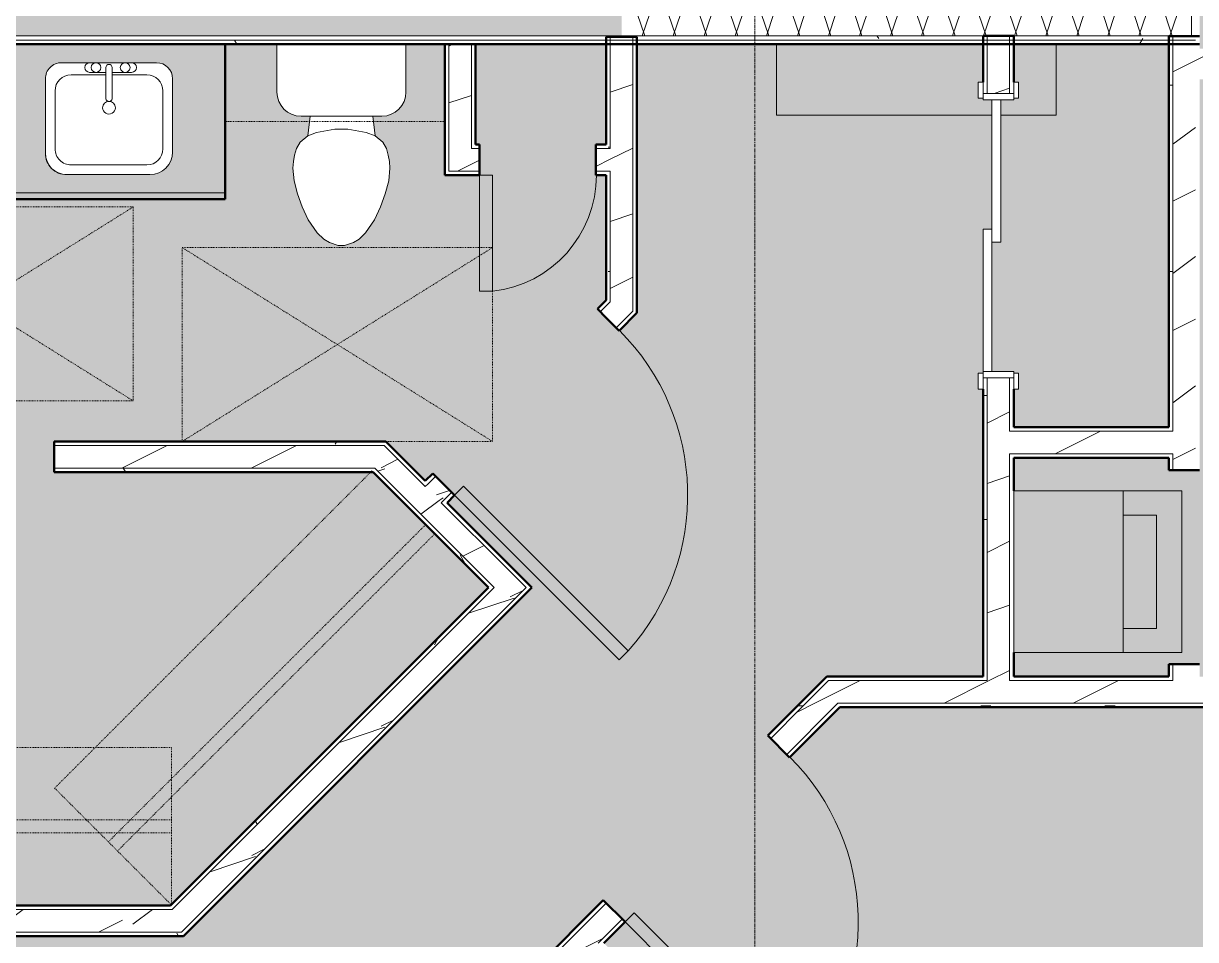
# Model space of a CAD drawing. Header units: inches. Extents: x -4294 to -464, y 9706 to 12475.
# Drawn here: x -3594.4 to -3413.1, y 10207.1 to 10348.8 of the extents above; entities that cross this region are included whole.
import ezdxf

# ---------------------------------------------------------------- set-up
doc = ezdxf.new("R2010")
doc.units = ezdxf.units.IN
doc.header["$MEASUREMENT"] = 0
doc.linetypes.add('Dash', pattern=[0.25, 0.125, -0.125])
doc.linetypes.add('Grid Line 1_2_', pattern=[0.875, 0.5, -0.125, 0.125, -0.125])
for name, color, linetype, lineweight in [('0-1', 7, 'Continuous', 5), ('0-2', 250, 'Continuous', 9), ('A-AREA-PATT-4', 9, 'Continuous', 9), ('A-DOOR-1', 250, 'Continuous', 9), ('A-DOOR-2', 130, 'Continuous', 20), ('A-DOOR-FRAM-1', 130, 'Continuous', 20), ('A-FLOR', 192, 'Continuous', 13), ('A-GENM-HDLN-1', 250, 'Dash', 9), ('A-WALL', 113, 'Continuous', 13), ('A-WALL-4', 90, 'Continuous', 50), ('A-WALL-5', 7, 'Continuous', 13), ('A-WALL-PATT-1', 250, 'Continuous', 9), ('A-WALL-PATT-2', 8, 'Continuous', 9), ('A-WALL-PATT-5', 111, 'Continuous', 9), ('I-WALL-2', 2, 'Continuous', 50), ('P-SANR-FIXT-1', 9, 'Continuous', 9), ('P-SANR-FIXT-2', 250, 'Continuous', 9), ('Q-CASE-1', 9, 'Continuous', 9), ('Q-CASE-2', 90, 'Continuous', 50), ('Q-CASE-3', 250, 'Continuous', 9), ('Q-CASE-HDLN-1', 250, 'Dash', 9), ('S-GRID-1', 1, 'Grid Line 1_2_', 9)]:
    doc.layers.add(name, color=color, linetype=linetype, lineweight=lineweight)
pattern_1 = [(0, (0, 0), (38.4, 9.6), [1.584, -27.216, 1.584, -27.216, -153.6]), (0, (0, 0), (38.4, 9.6), [-57.6, 1.584, -56.016, 1.584, -27.216, -67.2]), (0, (0, 0), (38.4, 9.6), [-144, 1.584, -17.616, 1.584, -46.416]), (120, (14.4, 4.8), (-27.513844, 28.4553755), [1.584, -27.216, 1.584, -27.216, -153.6]), (120, (14.4, 4.8), (-27.513844, 28.4553755), [-57.6, 1.584, -56.016, 1.584, -27.216, -67.2]), (120, (14.4, 4.8), (-27.513844, 28.4553755), [-144, 1.584, -17.616, 1.584, -46.416]), (240, (19.2, 24), (-10.886156, -38.0553755), [1.584, -27.216, 1.584, -27.216, -153.6]), (240, (19.2, 24), (-10.886156, -38.0553755), [-57.6, 1.584, -56.016, 1.584, -27.216, -67.2]), (240, (19.2, 24), (-10.886156, -38.0553755), [-144, 1.584, -17.616, 1.584, -46.416])]
pattern_2 = [(216.87, (7.997, 19.992), (59.9755286, 39.9843071), [9.996, -89.964]), (206.565, (19.992, 13.994), (-19.991807, -19.992219), [22.352, -22.352]), (198.435, (19.992, 3.998), (-39.983821, -19.991955), [12.644, -50.576])]
pattern_3 = [(161.57, (0.6, 0.6), (-4.80033747, -0.00041462), [0, -34.152, 3.792, 0]), (18.43, (-0.6, 0.6), (-4.80033747, 0.00041462), [0, -34.152, 3.792, 0]), (108.43, (0.6, 0.6), (2.39913218, -12.00105099), [11.382, -26.562]), (71.57, (-0.6, 0.6), (2.39913218, 12.00105099), [11.382, -26.562])]

# ---------------------------------------------------------------- blocks, each defined once
blk = doc.blocks.new('Toilet-Domestic-3D - Toilet-Domestic-3D-1372870-FLOOR PLAN - 3RD FLOOR')
at = {"layer": 'P-SANR-FIXT-2'}
for p, q in [((-3.74, 10), (-2.74, 11)), ((-2.74, 11), (-1.87, 11.5)), ((-1.87, 11.5), (-0.5, 12)), ((-0.5, 12), (0.5, 12)), ((0.5, 12), (1.87, 11.5)), ((1.87, 11.5), (2.74, 11)), ((2.74, 11), (3.74, 10)), ((-5.13, 8), (-3.74, 10)), ((3.74, 10), (5.13, 8)), ((-6.06, 6), (-5.13, 8)), ((5.13, 8), (6.06, 6)), ((-6.79, 4), (-6.06, 6)), ((6.06, 6), (6.79, 4)), ((-7.33, 1.99), (-6.79, 4)), ((6.79, 4), (7.33, 1.99)), ((-7.5, 0), (-7.33, 1.99)), ((7.33, 1.99), (7.5, 0)), ((-7.41, -1), (-7.5, 0)), ((-7.24, -2), (-7.41, -1)), ((7.41, -1), (7.24, -2)), ((7.5, 0), (7.41, -1)), ((-6.97, -3), (-7.24, -2)), ((-6.4, -4), (-6.97, -3)), ((6.97, -3), (6.4, -4)), ((7.24, -2), (6.97, -3)), ((-5.21, -5), (-6.4, -4)), ((-3.84, -5.5), (-5.21, -5)), ((-4.86, -8.02), (-5.21, -5)), ((5.21, -5), (3.84, -5.5)), ((4.86, -8.02), (5.21, -5)), ((6.4, -4), (5.21, -5)), ((-1, -6), (-3.84, -5.5)), ((1, -6), (-1, -6)), ((3.84, -5.5), (1, -6)), ((6.25, -8.02), (-6.25, -8.02)), ((-9.98, -11.75), (-9.98, -19.18)), ((9.98, -19.18), (9.98, -11.75))]:
    blk.add_line(p, q, dxfattribs=at)
for centre, start, end in [((-6.25, -11.75), 90, 180), ((6.25, -11.75), 0, 90)]:
    blk.add_arc(centre, 3.73, start, end, dxfattribs=at)
blk = doc.blocks.new('OD_CW_Upper Cabinet - OD_CW_Upper Cabinet-1867009-FLOOR PLAN - 3RD FLOOR')
at = {"layer": 'Q-CASE-HDLN-1'}
for p, q in [((34.74, 24), (0.74, 24)), ((0.74, 24), (0.74, 12)), ((34.74, 12), (34.74, 24)), ((0.74, 12), (34.74, 12))]:
    blk.add_line(p, q, dxfattribs=at)
blk = doc.blocks.new('M_Sink Vanity-Square - 500 x 440mm-1372835-FLOOR PLAN - 3RD FLOOR')
at = {"layer": 'P-SANR-FIXT-2'}
for p, q in [((-5.72, 10.23), (7.14, 10.23)), ((-5.72, 10.23), (7.14, 10.23)), ((-5.22, 8.73), (6.46, 8.73)), ((-9.22, -4.59), (-9.22, 6.73)), ((-9.22, -4.59), (-9.22, 6.73)), ((-7.72, -2.72), (-7.72, 6.23)), ((8.96, 6.23), (8.96, -2.72)), ((10.46, 6.91), (10.46, -4.59)), ((10.46, 6.91), (10.46, -4.59)), ((0.12, -6.33), (0.12, -1.59)), ((1.12, -6.33), (1.12, -1.59)), ((0.12, -5.22), (-5.22, -5.22)), ((6.46, -5.22), (1.12, -5.22)), ((7.96, -7.09), (-6.72, -7.09)), ((7.96, -7.09), (-6.72, -7.09)), ((-2.88, -5.59), (0.12, -5.59)), ((3.62, -7.09), (-2.88, -7.09)), ((1.12, -5.59), (3.62, -5.59))]:
    blk.add_line(p, q, dxfattribs=at)
for centre, radius, start, end in [((-5.72, 6.73), 3.5, 90, 180), ((-5.72, 6.73), 3.5, 90, 180), ((7.14, 6.91), 3.32, 0, 90), ((7.14, 6.91), 3.32, 360, 90), ((-5.22, 6.23), 2.5, 90, 180), ((6.46, 6.23), 2.5, 360, 90), ((0.62, -0.13), 1, 360, 180), ((0.62, -0.13), 1, 180, 0), ((0.62, -1.59), 0.5, 360, 180), ((-5.22, -2.72), 2.5, 180, 270), ((6.46, -2.72), 2.5, 270, 360), ((-6.72, -4.59), 2.5, 180, 270), ((-6.72, -4.59), 2.5, 180, 270), ((7.96, -4.59), 2.5, 270, 0), ((7.96, -4.59), 2.5, 270, 0), ((-2.88, -6.34), 0.75, 90, 270), ((-1.88, -6.34), 0.75, 360, 180), ((-1.88, -6.34), 0.75, 180, 0), ((0.62, -6.33), 0.5, 180, 0), ((2.62, -6.34), 0.75, 0, 180), ((2.62, -6.34), 0.75, 180, 0), ((3.62, -6.34), 0.75, 270, 90)]:
    blk.add_arc(centre, radius, start, end, dxfattribs=at)
blk = doc.blocks.new('OD_CW_Base Cabinet - OD_CW_Base Cabinet-1834232-FLOOR PLAN - 3RD FLOOR')
at = {"layer": 'Q-CASE-1'}
h = blk.add_hatch(color=256, dxfattribs=at)
h.paths.add_polyline_path([(0.74, 1), (66.57, 1), (66.57, 24), (0.74, 24), (0.74, 3.8)], flags=0)
h.paths.add_polyline_path([(42.09, 3.8), (41.23, 3.92), (40.43, 4.25), (39.75, 4.77), (39.22, 5.46), (38.89, 6.26), (38.77, 7.4), (38.77, 18.63), (38.86, 19.27), (39.11, 19.88), (39.5, 20.39), (40.02, 20.79), (40.63, 21.04), (41.27, 21.13), (55.96, 21.13), (56.6, 21.04), (57.21, 20.79), (57.73, 20.39), (58.12, 19.88), (58.37, 19.27), (58.46, 18.63), (58.46, 7.3), (58.34, 6.4), (57.99, 5.55), (57.43, 4.83), (56.71, 4.27), (55.86, 3.92), (54.96, 3.8)], flags=0)
h.paths.add_polyline_path([(10.25, 3.8), (9.39, 3.92), (8.59, 4.25), (7.9, 4.77), (7.37, 5.46), (7.04, 6.26), (6.93, 7.4), (6.93, 18.63), (7.02, 19.27), (7.27, 19.88), (7.66, 20.39), (8.18, 20.79), (8.78, 21.04), (9.43, 21.13), (24.12, 21.13), (24.76, 21.04), (25.37, 20.79), (25.88, 20.39), (26.28, 19.88), (26.53, 19.27), (26.62, 18.63), (26.62, 7.3), (26.5, 6.4), (26.15, 5.55), (25.59, 4.83), (24.87, 4.27), (24.02, 3.92), (23.12, 3.8), (14.71, 3.8)], flags=0)
blk.add_hatch(color=256, dxfattribs=at).paths.add_polyline_path([(14.71, 0), (66.57, 0), (66.57, 1), (0.74, 1), (0.74, 0)], flags=0)
at = {"layer": 'Q-CASE-2'}
for p, q in [((0.74, 24), (0.74, 0)), ((66.57, 0), (66.57, 24)), ((0.74, 0), (66.57, 0))]:
    blk.add_line(p, q, dxfattribs=at)
at = {"layer": 'Q-CASE-3'}
for p, q in [((0.74, 1), (0.74, 24)), ((66.57, 24), (66.57, 1)), ((0.74, 0), (0.74, 1)), ((0.74, 1), (66.57, 1)), ((66.57, 1), (0.74, 1)), ((66.57, 0), (0.74, 0)), ((66.57, 1), (66.57, 0))]:
    blk.add_line(p, q, dxfattribs=at)
blk = doc.blocks.new('OD_CW_Closet - OD_CW_Closet-1898209-FLOOR PLAN - 3RD FLOOR')
at = {"layer": 'Q-CASE-HDLN-1'}
for p, q in [((70.13, 24), (0.74, 24)), ((0.74, 24), (0.74, -1.51)), ((70.13, -1.51), (70.13, 24)), ((0.74, 12.24), (70.13, 12.24)), ((0.74, 10.24), (70.13, 10.24)), ((0.74, -1.51), (70.13, -1.51))]:
    blk.add_line(p, q, dxfattribs=at)
blk = doc.blocks.new('OD_CW_Closet - OD_CW_Closet-1898139-FLOOR PLAN - 3RD FLOOR')
at = {"layer": 'Q-CASE-HDLN-1'}
for p, q in [((88.29, 24), (0.74, 24)), ((0.74, 24), (0.74, -0.45)), ((88.29, -0.45), (88.29, 24)), ((0.74, 12.78), (88.29, 12.78)), ((0.74, 10.78), (88.29, 10.78)), ((0.74, -0.45), (88.29, -0.45))]:
    blk.add_line(p, q, dxfattribs=at)
blk = doc.blocks.new('ADA Clearances - 30_x48_-1721104-FLOOR PLAN - 3RD FLOOR')
at = {"layer": 'A-GENM-HDLN-1'}
for p, q in [((15, 24), (-15, -24)), ((-15, 24), (15, -24)), ((-15, -24), (-15, 24)), ((-15, 24), (15, 24)), ((15, 24), (15, -24)), ((15, -24), (-15, -24))]:
    blk.add_line(p, q, dxfattribs=at)
blk = doc.blocks.new('ADA Clearances - 30_x48_-V1-FLOOR PLAN - 3RD FLOOR')
at = {"layer": 'A-GENM-HDLN-1'}
for p, q in [((15, 24), (-15, -24)), ((-15, 24), (15, -24)), ((-15, 24), (15, 24)), ((15, 24), (15, -24)), ((-15, -24), (-15, -7.49)), ((15, -24), (-15, -24))]:
    blk.add_line(p, q, dxfattribs=at)
blk = doc.blocks.new('Stacked Washer and Dryer - 26_x25_ - Private-1352637-FLOOR PLAN - 3RD FLOOR')
at = {"layer": 'P-SANR-FIXT-1'}
blk.add_hatch(color=256, dxfattribs=at).paths.add_polyline_path([(0, -12.5), (26, -12.5), (26, 12.5), (0, 12.5)], flags=0)
at = {"layer": 'P-SANR-FIXT-2'}
for p, q in [((0, 12.5), (26, 12.5)), ((0, 12.5), (0, -12.5)), ((16.90625, 12.5), (16.90625, -12.5)), ((26, 12.5), (26, -12.5)), ((16.90625, 8.75), (22.09375, 8.75)), ((22.09375, 8.75), (22.09375, -8.75)), ((22.09375, -8.75), (16.90625, -8.75)), ((26, -12.5), (0, -12.5))]:
    blk.add_line(p, q, dxfattribs=at)
blk = doc.blocks.new('Single-Flush - 36_ x 84_-1372839-FLOOR PLAN - 3RD FLOOR')
at = {"layer": 'A-DOOR-1'}
blk.add_arc((18, 2.37), 36.07, 93.1789, 180, dxfattribs=at)
at = {"layer": 'A-DOOR-2'}
for p, q in [((16, 2.37), (16, 38.39)), ((18, 38.39), (16, 38.39)), ((18, 2.37), (18, 38.39)), ((18, 2.37), (16, 2.37))]:
    blk.add_line(p, q, dxfattribs=at)
blk = doc.blocks.new('FOLDING_SLIDING CLOSET - 42_ x 80_-1372832-FLOOR PLAN - 3RD FLOOR')
at = {"layer": 'A-DOOR-1'}
for p, q in [((-21.25, 3), (-23.75, 3)), ((-23.75, 3), (-23.75, 2.25)), ((-23.75, 2.25), (-21.25, 2.25)), ((-21.25, 2.25), (-21.25, 3)), ((23.75, 3), (21.25, 3)), ((21.25, 3), (21.25, 2.25)), ((21.25, 2.25), (23.75, 2.25)), ((23.75, 2.25), (23.75, 3)), ((-21.25, -2.5), (-23.75, -2.5)), ((-23.75, -2.5), (-23.75, -3.25)), ((-23.75, -3.25), (-21.25, -3.25)), ((-21.25, -3.25), (-21.25, -2.5)), ((23.75, -2.5), (21.25, -2.5)), ((21.25, -2.5), (21.25, -3.25)), ((21.25, -3.25), (23.75, -3.25)), ((23.75, -3.25), (23.75, -2.5))]:
    blk.add_line(p, q, dxfattribs=at)
at = {"layer": 'A-DOOR-2'}
for p, q in [((1, 2.25), (-21, 2.25)), ((-21, 2.25), (-21, 0.87)), ((1, 0.87), (1, 2.25)), ((-21, 0.87), (1, 0.87)), ((21, 0.87), (-1, 0.87)), ((-1, 0.87), (-1, -0.5)), ((21, -0.5), (21, 0.87)), ((-1, -0.5), (21, -0.5))]:
    blk.add_line(p, q, dxfattribs=at)
at = {"layer": 'A-DOOR-FRAM-1'}
for p, q in [((-21, 2.25), (-22, 2.25)), ((-22, 2.25), (-22, -2.5)), ((-21, -2.5), (-21, 2.25)), ((21, 2.25), (21, -2.5)), ((22, 2.25), (21, 2.25)), ((22, -2.5), (22, 2.25)), ((-22, -2.5), (-21, -2.5)), ((21, -2.5), (22, -2.5))]:
    blk.add_line(p, q, dxfattribs=at)
blk = doc.blocks.new('Single-Flush - 30_ x 80_ 2-2081581-FLOOR PLAN - 3RD FLOOR')
at = {"layer": 'A-DOOR-1'}
blk.add_arc((9, 2.37), 18.07, 96.3558, 180, dxfattribs=at)
at = {"layer": 'A-DOOR-2'}
for p, q in [((7, 2.37), (7, 20.33)), ((9, 20.33), (7, 20.33)), ((9, 2.37), (9, 20.33)), ((9, 2.37), (7, 2.37))]:
    blk.add_line(p, q, dxfattribs=at)
blk = doc.blocks.new('CTR - 1st Phase - Unit Layouts_rvt-1-FLOOR PLAN - 3RD FLOOR')
at = {"layer": 'A-WALL-PATT-1'}
h = blk.add_hatch(dxfattribs=at)
h.set_pattern_fill('FP_1', color=256, style=0, pattern_type=2)
h.set_pattern_definition(pattern_1)
h.paths.add_polyline_path([(-3417.27, 10247.74), (-3416.65, 10247.74), (-3416.65, 10249.66), (-3417.27, 10249.66)], flags=0)
h.paths.add_polyline_path([(-3417.27, 10279.66), (-3416.65, 10279.66), (-3416.65, 10282.2), (-3417.27, 10282.2), (-3417.27, 10281.57)], flags=0)
h.paths.add_polyline_path([(-3417.27, 10285.7), (-3416.65, 10285.7), (-3416.65, 10346.83), (-3417.27, 10346.83), (-3417.27, 10286.32)], flags=0)
h = blk.add_hatch(dxfattribs=at)
h.set_pattern_fill('FP_1', color=256, style=0, pattern_type=2)
h.set_pattern_definition(pattern_1)
h.paths.add_polyline_path([(-3504.3, 10305.1), (-3503.67, 10305.72), (-3503.67, 10325.93), (-3504.3, 10325.93), (-3504.3, 10305.72)], flags=0)
h.paths.add_polyline_path([(-3503.67, 10329.43), (-3503.72, 10345.59), (-3504.3, 10345.59), (-3504.3, 10329.43)], flags=0)
h = blk.add_hatch(dxfattribs=at)
h.set_pattern_fill('FP_1', color=256, style=0, pattern_type=2)
h.set_pattern_definition(pattern_1)
h.paths.add_polyline_path([(-3446.02, 10247.74), (-3445.4, 10247.74), (-3445.4, 10293.95), (-3446.02, 10293.95), (-3446.02, 10282.2)], flags=0)
h.paths.add_polyline_path([(-3445.4, 10337.95), (-3445.4, 10345.59), (-3446.02, 10345.59), (-3446.02, 10337.95)], flags=0)
h = blk.add_hatch(dxfattribs=at)
h.set_pattern_fill('FP_1', color=256, style=0, pattern_type=2)
h.set_pattern_definition(pattern_1)
h.paths.add_polyline_path([(-3628.03, 10283.49), (-3623.7, 10283.49), (-3623.7, 10284.11), (-3659.08, 10284.11), (-3659.08, 10283.49), (-3628.26, 10283.49)], flags=0)
h.paths.add_polyline_path([(-3589.7, 10283.49), (-3537.76, 10283.49), (-3538.39, 10284.11), (-3589.7, 10284.11)], flags=0)
h = blk.add_hatch(dxfattribs=at)
h.set_pattern_fill('FP_1', color=256, style=0, pattern_type=2)
h.set_pattern_definition(pattern_1)
h.paths.add_polyline_path([(-3422.16, 10281.57), (-3417.27, 10281.57), (-3417.27, 10282.2), (-3441.27, 10282.2), (-3441.27, 10281.57), (-3429.56, 10281.57)], flags=0)
h = blk.add_hatch(dxfattribs=at)
h.set_pattern_fill('FP_1', color=256, style=0, pattern_type=2)
h.set_pattern_definition(pattern_1)
h.paths.add_polyline_path([(-3659.08, 10279.36), (-3623.7, 10279.36), (-3623.7, 10279.99), (-3659.08, 10279.99)], flags=0)
h.paths.add_polyline_path([(-3539.47, 10279.36), (-3540.1, 10279.99), (-3589.7, 10279.99), (-3589.7, 10279.36), (-3540.1, 10279.36)], flags=0)
h = blk.add_hatch(dxfattribs=at)
h.set_pattern_fill('FP_1', color=256, style=0, pattern_type=2)
h.set_pattern_definition(pattern_1)
h.paths.add_polyline_path([(-3522.5, 10261.51), (-3522.06, 10261.95), (-3539.47, 10279.36), (-3540.35, 10279.36), (-3532.42, 10271.43)], flags=0)
h = blk.add_hatch(dxfattribs=at)
h.set_pattern_fill('FP_1', color=256, style=0, pattern_type=2)
h.set_pattern_definition(pattern_1)
h.paths.add_polyline_path([(-3571.67, 10211.71), (-3571.41, 10211.71), (-3521.62, 10261.51), (-3522.06, 10261.95), (-3572.3, 10211.71)], flags=0)
h = blk.add_hatch(dxfattribs=at)
h.set_pattern_fill('FP_1', color=256, style=0, pattern_type=2)
h.set_pattern_definition(pattern_1)
h.paths.add_polyline_path([(-3569.96, 10207.59), (-3569.7, 10207.59), (-3515.78, 10261.51), (-3516.23, 10261.95), (-3570.59, 10207.59)], flags=0)
h = blk.add_hatch(dxfattribs=at)
h.set_pattern_fill('FP_1', color=256, style=0, pattern_type=2)
h.set_pattern_definition(pattern_1)
h.paths.add_polyline_path([(-3522.87, 10194.14), (-3504.31, 10212.7), (-3504.75, 10213.14), (-3522.87, 10195.02), (-3522.87, 10194.4)], flags=0)
h.paths.add_polyline_path([(-3478.85, 10238.16), (-3469.9, 10247.11), (-3470.78, 10247.11), (-3479.3, 10238.6)], flags=0)
h = blk.add_hatch(dxfattribs=at)
h.set_pattern_fill('FP_1', color=256, style=0, pattern_type=2)
h.set_pattern_definition(pattern_1)
h.paths.add_polyline_path([(-3518.75, 10192.43), (-3507.58, 10203.6), (-3508.02, 10204.04), (-3518.75, 10193.31)], flags=0)
h.paths.add_polyline_path([(-3505.11, 10206.07), (-3501.39, 10209.79), (-3501.83, 10210.23), (-3505.55, 10206.51)], flags=0)
h.paths.add_polyline_path([(-3475.94, 10235.24), (-3468.19, 10242.99), (-3469.07, 10242.99), (-3476.38, 10235.68)], flags=0)
h = blk.add_hatch(dxfattribs=at)
h.set_pattern_fill('FP_1', color=256, style=0, pattern_type=2)
h.set_pattern_definition(pattern_1)
h.paths.add_polyline_path([(-3409.9, 10242.99), (-3409.9, 10243.61), (-3468.45, 10243.61), (-3469.07, 10242.99), (-3436.45, 10242.99)], flags=0)
h.paths.add_polyline_path([(-3341.72, 10242.99), (-3341.72, 10243.61), (-3373.9, 10243.61), (-3373.9, 10242.99), (-3346.58, 10242.99)], flags=0)
h = blk.add_hatch(dxfattribs=at)
h.set_pattern_fill('FP_1', color=256, style=0, pattern_type=2)
h.set_pattern_definition(pattern_1)
h.paths.add_polyline_path([(-3574.91, 10207.59), (-3570.59, 10207.59), (-3569.96, 10208.21), (-3663.2, 10208.21), (-3663.18, 10207.59), (-3575.38, 10207.59)], flags=0)
at = {"layer": 'A-WALL-PATT-2'}
h = blk.add_hatch(dxfattribs=at)
h.set_pattern_fill('FP_2', color=256, style=0, pattern_type=2)
h.set_pattern_definition(pattern_2)
h.paths.add_polyline_path([(-3502.76, 10301.69), (-3500.17, 10304.27), (-3500.17, 10346.7), (-3501.92, 10346.7), (-3501.92, 10345.59), (-3503.67, 10345.59), (-3503.67, 10302.61), (-3502.91, 10301.85)], flags=0)
h = blk.add_hatch(dxfattribs=at)
h.set_pattern_fill('FP_2', color=256, style=0, pattern_type=2)
h.set_pattern_definition(pattern_2)
h.paths.add_polyline_path([(-3415.27, 10247.11), (-3413.15, 10247.11), (-3413.15, 10249.66), (-3416.65, 10249.66), (-3416.65, 10247.11)], flags=0)
h.paths.add_polyline_path([(-3413.15, 10279.66), (-3413.15, 10346.21), (-3413.77, 10346.83), (-3416.65, 10346.83), (-3416.65, 10279.66), (-3415.27, 10279.66)], flags=0)
h = blk.add_hatch(dxfattribs=at)
h.set_pattern_fill('FP_2', color=256, style=0, pattern_type=2)
h.set_pattern_definition(pattern_2)
h.paths.add_polyline_path([(-3528.63, 10325.93), (-3525.13, 10325.93), (-3525.13, 10345.59), (-3528.63, 10345.59), (-3528.63, 10328.99)], flags=0)
h = blk.add_hatch(dxfattribs=at)
h.set_pattern_fill('FP_2', color=256, style=0, pattern_type=2)
h.set_pattern_definition(pattern_2)
h.paths.add_polyline_path([(-3441.91, 10247.11), (-3441.9, 10247.11), (-3441.9, 10293.95), (-3445.4, 10293.95), (-3445.4, 10247.11)], flags=0)
h.paths.add_polyline_path([(-3443.27, 10337.95), (-3441.9, 10337.95), (-3441.9, 10345.59), (-3445.4, 10345.59), (-3445.4, 10337.95), (-3444.65, 10337.95)], flags=0)
h = blk.add_hatch(dxfattribs=at)
h.set_pattern_fill('FP_2', color=256, style=0, pattern_type=2)
h.set_pattern_definition(pattern_2)
h.paths.add_polyline_path([(-3405.61, 10340.76), (-3405.61, 10344.26), (-3413.15, 10344.26), (-3413.15, 10340.76), (-3408.38, 10340.76)], flags=0)
h = blk.add_hatch(dxfattribs=at)
h.set_pattern_fill('FP_2', color=256, style=0, pattern_type=2)
h.set_pattern_definition(pattern_2)
h.paths.add_polyline_path([(-3504.38, 10325.93), (-3503.67, 10325.93), (-3503.67, 10329.43), (-3505.88, 10329.43), (-3505.88, 10325.93), (-3504.85, 10325.93)], flags=0)
h.paths.add_polyline_path([(-3525.13, 10325.93), (-3523.88, 10325.93), (-3523.88, 10329.43), (-3525.13, 10329.43), (-3525.13, 10328.99)], flags=0)
h = blk.add_hatch(dxfattribs=at)
h.set_pattern_fill('FP_2', color=256, style=0, pattern_type=2)
h.set_pattern_definition(pattern_2)
h.paths.add_polyline_path([(-3529.8, 10274.64), (-3528.21, 10276.23), (-3530.69, 10278.71), (-3532.28, 10277.12), (-3530.24, 10275.09)], flags=0)
h.paths.add_polyline_path([(-3503.67, 10302.61), (-3503.67, 10305.72), (-3505.23, 10304.17), (-3504.3, 10303.23)], flags=0)
h = blk.add_hatch(dxfattribs=at)
h.set_pattern_fill('FP_2', color=256, style=0, pattern_type=2)
h.set_pattern_definition(pattern_2)
h.paths.add_polyline_path([(-3441.9, 10282.2), (-3416.65, 10282.2), (-3416.65, 10285.7), (-3441.9, 10285.7)], flags=0)
h = blk.add_hatch(dxfattribs=at)
h.set_pattern_fill('FP_2', color=256, style=0, pattern_type=2)
h.set_pattern_definition(pattern_2)
h.paths.add_polyline_path([(-3635.58, 10279.99), (-3623.7, 10279.99), (-3623.7, 10280.24), (-3659.7, 10280.24), (-3659.7, 10279.99), (-3637.03, 10279.99)], flags=0)
h.paths.add_polyline_path([(-3569.7, 10279.99), (-3535.15, 10279.99), (-3538.65, 10283.49), (-3589.7, 10283.49), (-3589.7, 10279.99), (-3569.96, 10279.99)], flags=0)
h.paths.add_polyline_path([(-3623.7, 10283.24), (-3623.7, 10283.49), (-3659.7, 10283.49), (-3659.7, 10283.24), (-3626.48, 10283.24)], flags=0)
h = blk.add_hatch(dxfattribs=at)
h.set_pattern_fill('FP_2', color=256, style=0, pattern_type=2)
h.set_pattern_definition(pattern_2)
h.paths.add_polyline_path([(-3521.62, 10261.51), (-3519.14, 10263.98), (-3535.15, 10279.99), (-3540.1, 10279.99), (-3522.06, 10261.95)], flags=0)
h = blk.add_hatch(dxfattribs=at)
h.set_pattern_fill('FP_2', color=256, style=0, pattern_type=2)
h.set_pattern_definition(pattern_2)
h.paths.add_polyline_path([(-3572.3, 10208.21), (-3569.96, 10208.21), (-3516.67, 10261.51), (-3519.16, 10263.96), (-3574.91, 10208.21)], flags=0)
h = blk.add_hatch(dxfattribs=at)
h.set_pattern_fill('FP_2', color=256, style=0, pattern_type=2)
h.set_pattern_definition(pattern_2)
h.paths.add_polyline_path([(-3473.4, 10243.61), (-3409.9, 10243.61), (-3409.9, 10247.11), (-3469.9, 10247.11)], flags=0)
h.paths.add_polyline_path([(-3341.72, 10243.61), (-3341.72, 10247.11), (-3373.9, 10247.11), (-3373.9, 10243.61), (-3346.99, 10243.61)], flags=0)
h = blk.add_hatch(dxfattribs=at)
h.set_pattern_fill('FP_2', color=256, style=0, pattern_type=2)
h.set_pattern_definition(pattern_2)
h.paths.add_polyline_path([(-3519.37, 10192.69), (-3501.83, 10210.23), (-3504.31, 10212.7), (-3519.37, 10197.64), (-3519.37, 10193.31)], flags=0)
h.paths.add_polyline_path([(-3476.38, 10235.68), (-3468.45, 10243.61), (-3473.4, 10243.61), (-3478.85, 10238.16)], flags=0)
h = blk.add_hatch(dxfattribs=at)
h.set_pattern_fill('FP_2', color=256, style=0, pattern_type=2)
h.set_pattern_definition(pattern_2)
h.paths.add_polyline_path([(-3575.8, 10208.21), (-3574.91, 10208.21), (-3571.41, 10211.71), (-3659.7, 10211.71), (-3659.7, 10208.21), (-3597.48, 10208.21)], flags=0)
at = {"layer": 'A-WALL-4'}
for p, q in [((-3504.3, 10346.7), (-3504.3, 10330.06)), ((-3499.55, 10346.7), (-3504.3, 10346.7)), ((-3499.55, 10304.01), (-3499.55, 10346.7)), ((-3446.02, 10346.84), (-3446.02, 10339.7)), ((-3441.27, 10346.84), (-3446.02, 10346.84)), ((-3441.27, 10339.7), (-3441.27, 10346.84)), ((-3412.52, 10346.83), (-3417.27, 10346.83)), ((-3417.27, 10346.83), (-3417.27, 10286.32)), ((-3529.25, 10345.59), (-3529.25, 10325.31)), ((-3524.5, 10345.59), (-3529.25, 10345.59)), ((-3524.5, 10330.06), (-3524.5, 10345.59)), ((-3523.88, 10330.06), (-3524.5, 10330.06)), ((-3523.88, 10325.31), (-3523.88, 10330.06)), ((-3504.3, 10330.06), (-3505.88, 10330.06)), ((-3505.88, 10330.06), (-3505.88, 10325.31)), ((-3529.25, 10325.31), (-3528.63, 10325.31)), ((-3528.63, 10325.31), (-3524.5, 10325.31)), ((-3524.5, 10325.31), (-3523.88, 10325.31)), ((-3505.88, 10325.31), (-3504.3, 10325.31)), ((-3504.3, 10325.31), (-3504.3, 10305.98)), ((-3504.3, 10305.98), (-3505.67, 10304.61)), ((-3505.67, 10304.61), (-3504.3, 10303.23)), ((-3504.3, 10303.23), (-3502.31, 10301.25)), ((-3502.31, 10301.25), (-3499.55, 10304.01)), ((-3446.02, 10292.2), (-3446.02, 10247.74)), ((-3441.27, 10286.32), (-3441.27, 10292.2)), ((-3417.27, 10286.32), (-3441.27, 10286.32)), ((-3538.39, 10284.11), (-3589.7, 10284.11)), ((-3589.7, 10284.11), (-3589.7, 10279.36)), ((-3537.76, 10283.49), (-3538.39, 10284.11)), ((-3533.64, 10279.36), (-3537.76, 10283.49)), ((-3441.27, 10281.57), (-3417.27, 10281.57)), ((-3441.27, 10276.45), (-3441.27, 10281.57)), ((-3417.27, 10281.57), (-3417.27, 10279.66)), ((-3589.7, 10279.36), (-3540.35, 10279.36)), ((-3540.35, 10279.36), (-3522.5, 10261.51)), ((-3532.28, 10278), (-3533.64, 10279.36)), ((-3531.13, 10279.15), (-3532.28, 10278)), ((-3527.77, 10275.79), (-3531.13, 10279.15)), ((-3417.27, 10279.66), (-3412.52, 10279.66)), ((-3528.92, 10274.64), (-3527.77, 10275.79)), ((-3519.14, 10264.87), (-3528.92, 10274.64)), ((-3516.23, 10261.95), (-3519.14, 10264.87)), ((-3522.5, 10261.51), (-3571.67, 10212.34)), ((-3569.7, 10207.59), (-3515.78, 10261.51)), ((-3515.78, 10261.51), (-3516.23, 10261.95)), ((-3441.27, 10247.74), (-3441.27, 10251.45)), ((-3412.52, 10249.66), (-3417.27, 10249.66)), ((-3417.27, 10249.66), (-3417.27, 10247.74)), ((-3470.78, 10247.11), (-3474.91, 10242.99)), ((-3470.16, 10247.74), (-3470.78, 10247.11)), ((-3446.02, 10247.74), (-3470.16, 10247.74)), ((-3417.27, 10247.74), (-3441.27, 10247.74)), ((-3474.91, 10242.99), (-3479.3, 10238.6)), ((-3475.94, 10235.24), (-3468.19, 10242.99)), ((-3468.19, 10242.99), (-3409.9, 10242.99)), ((-3479.3, 10238.6), (-3475.94, 10235.24)), ((-3571.67, 10212.34), (-3659.08, 10212.34)), ((-3504.75, 10213.14), (-3518.75, 10199.15)), ((-3501.39, 10209.79), (-3504.75, 10213.14)), ((-3504.66, 10206.51), (-3501.39, 10209.79)), ((-3659.08, 10207.59), (-3576.42, 10207.59)), ((-3576.42, 10207.59), (-3570.59, 10207.59)), ((-3570.59, 10207.59), (-3569.7, 10207.59))]:
    blk.add_line(p, q, dxfattribs=at)
at = {"layer": 'A-WALL-5'}
for p, q in [((-3503.67, 10329.43), (-3503.67, 10346.7)), ((-3500.17, 10304.27), (-3500.17, 10346.7)), ((-3445.4, 10337.95), (-3445.4, 10346.84)), ((-3441.9, 10337.95), (-3441.9, 10346.84)), ((-3416.65, 10346.83), (-3416.65, 10285.7)), ((-3528.63, 10325.93), (-3528.63, 10345.59)), ((-3525.13, 10329.43), (-3525.13, 10345.59)), ((-3524.5, 10329.43), (-3525.13, 10329.43)), ((-3523.88, 10329.43), (-3524.5, 10329.43)), ((-3504.3, 10329.43), (-3505.88, 10329.43)), ((-3503.67, 10329.43), (-3504.3, 10329.43)), ((-3525.13, 10325.93), (-3528.63, 10325.93)), ((-3524.5, 10325.93), (-3525.13, 10325.93)), ((-3523.88, 10325.93), (-3524.5, 10325.93)), ((-3504.3, 10325.93), (-3505.88, 10325.93)), ((-3503.67, 10325.93), (-3504.3, 10325.93)), ((-3503.67, 10305.72), (-3503.67, 10325.93)), ((-3505.23, 10304.17), (-3504.3, 10305.1)), ((-3503.67, 10305.72), (-3504.3, 10305.1)), ((-3500.17, 10304.27), (-3502.76, 10301.69)), ((-3445.4, 10247.74), (-3445.4, 10293.95)), ((-3441.9, 10285.7), (-3441.9, 10293.95)), ((-3441.27, 10285.7), (-3441.9, 10285.7)), ((-3441.27, 10285.7), (-3417.27, 10285.7)), ((-3417.27, 10285.7), (-3416.65, 10285.7)), ((-3589.7, 10283.49), (-3538.65, 10283.49)), ((-3538.65, 10283.49), (-3535.15, 10279.99)), ((-3441.27, 10282.2), (-3441.9, 10282.2)), ((-3441.9, 10247.74), (-3441.9, 10282.2)), ((-3441.27, 10282.2), (-3417.27, 10282.2)), ((-3417.27, 10282.2), (-3416.65, 10282.2)), ((-3416.65, 10282.2), (-3416.65, 10279.66)), ((-3589.7, 10279.99), (-3540.1, 10279.99)), ((-3540.1, 10279.99), (-3539.47, 10279.36)), ((-3539.47, 10279.36), (-3522.06, 10261.95)), ((-3535.15, 10279.99), (-3534.52, 10279.36)), ((-3534.52, 10279.36), (-3532.28, 10277.12)), ((-3531.83, 10277.56), (-3530.69, 10278.71)), ((-3532.28, 10277.12), (-3531.83, 10277.56)), ((-3529.8, 10274.64), (-3529.36, 10275.09)), ((-3529.36, 10275.09), (-3528.21, 10276.23)), ((-3529.8, 10274.64), (-3519.58, 10264.43)), ((-3519.58, 10264.43), (-3519.14, 10263.98)), ((-3519.14, 10263.98), (-3516.67, 10261.51)), ((-3571.41, 10211.71), (-3521.62, 10261.51)), ((-3569.96, 10208.21), (-3516.67, 10261.51)), ((-3522.06, 10261.95), (-3521.62, 10261.51)), ((-3416.65, 10249.66), (-3416.65, 10247.74)), ((-3473.4, 10243.61), (-3469.9, 10247.11)), ((-3469.9, 10247.11), (-3445.4, 10247.11)), ((-3445.4, 10247.11), (-3445.4, 10247.74)), ((-3441.9, 10247.11), (-3441.9, 10247.74)), ((-3441.9, 10247.11), (-3416.65, 10247.11)), ((-3416.65, 10247.11), (-3416.65, 10247.74)), ((-3474.02, 10242.99), (-3478.85, 10238.16)), ((-3469.07, 10242.99), (-3476.38, 10235.68)), ((-3474.02, 10242.99), (-3473.4, 10243.61)), ((-3469.07, 10242.99), (-3468.45, 10243.61)), ((-3468.45, 10243.61), (-3409.9, 10243.61)), ((-3572.3, 10211.71), (-3659.08, 10211.71)), ((-3571.41, 10211.71), (-3572.3, 10211.71)), ((-3504.31, 10212.7), (-3518.75, 10198.26)), ((-3501.83, 10210.23), (-3505.55, 10206.51)), ((-3575.8, 10208.21), (-3659.08, 10208.21)), ((-3574.91, 10208.21), (-3575.8, 10208.21)), ((-3569.96, 10208.21), (-3574.91, 10208.21))]:
    blk.add_line(p, q, dxfattribs=at)
at = {"layer": '0-2'}
for name, p in [('OD_CW_Base Cabinet - OD_CW_Base Cabinet-1834232-FLOOR PLAN - 3RD FLOOR', (-3629.82, 10321.59)), ('OD_CW_Upper Cabinet - OD_CW_Upper Cabinet-1867009-FLOOR PLAN - 3RD FLOOR', (-3563.99, 10321.59)), ('Stacked Washer and Dryer - 26_x25_ - Private-1352637-FLOOR PLAN - 3RD FLOOR', (-3441.27, 10263.95))]:
    blk.add_blockref(name, p, dxfattribs=at)
for name, p, rotation in [('Toilet-Domestic-3D - Toilet-Domestic-3D-1372870-FLOOR PLAN - 3RD FLOOR', (-3545.25, 10326.41), 180), ('M_Sink Vanity-Square - 500 x 440mm-1372835-FLOOR PLAN - 3RD FLOOR', (-3580.58, 10335.62), 180), ('FOLDING_SLIDING CLOSET - 42_ x 80_-1372832-FLOOR PLAN - 3RD FLOOR', (-3443.77, 10315.95), 90.00000000000006), ('Single-Flush - 30_ x 80_ 2-2081581-FLOOR PLAN - 3RD FLOOR', (-3514.88, 10327.68), 180), ('ADA Clearances - 30_x48_-1721104-FLOOR PLAN - 3RD FLOOR', (-3601.45, 10305.39), 90.00000000000557), ('ADA Clearances - 30_x48_-V1-FLOOR PLAN - 3RD FLOOR', (-3545.88, 10299.11), 90.00000000000281), ('Single-Flush - 36_ x 84_-1372839-FLOOR PLAN - 3RD FLOOR', (-3516.72, 10290.2), 225.0000000000024), ('OD_CW_Closet - OD_CW_Closet-1898209-FLOOR PLAN - 3RD FLOOR', (-3538.95, 10279), 225.0000000000069), ('OD_CW_Closet - OD_CW_Closet-1898139-FLOOR PLAN - 3RD FLOOR', (-3570.79, 10236.34), 180), ('Single-Flush - 36_ x 84_-1372839-FLOOR PLAN - 3RD FLOOR', (-3490.34, 10224.19), 225.000000000005)]:
    blk.add_blockref(name, p, dxfattribs=dict(at, rotation=rotation))
blk = doc.blocks.new('CTR - 1st Phase - Shell_rvt-1-FLOOR PLAN - 3RD FLOOR')
at = {"layer": 'S-GRID-1'}
blk.add_line((-3481.32, 9836.18), (-3481.32, 12413.74), dxfattribs=at)

msp = doc.modelspace()

# ---------------------------------------------------------------- hatches: boundary and pattern name
at = {"layer": 'A-AREA-PATT-4'}
h = msp.add_hatch(color=256, dxfattribs=at)
h.paths.add_polyline_path([(-3520.8091, 9985.1894), (-3482.9112, 9985.1894), (-3482.9112, 9988.4394), (-3485.2862, 9988.4394), (-3485.2862, 10016.2394), (-3486.9112, 10016.2394), (-3486.9112, 10020.9894), (-3485.2862, 10020.9894), (-3485.2862, 10055.735), (-3486.0362, 10055.735), (-3486.0362, 10058.235), (-3485.2862, 10058.235), (-3485.2862, 10058.485), (-3483.2862, 10058.485), (-3483.2862, 10080.485), (-3481.9112, 10080.485), (-3481.9112, 10100.485), (-3485.2862, 10100.485), (-3485.2862, 10100.735), (-3486.0362, 10100.735), (-3486.0362, 10103.235), (-3485.2862, 10103.235), (-3485.2862, 10106.235), (-3486.0362, 10106.235), (-3486.0362, 10108.735), (-3485.2862, 10108.735), (-3485.2862, 10108.985), (-3483.2862, 10108.985), (-3483.2862, 10139.985), (-3481.9112, 10139.985), (-3481.9112, 10168.985), (-3485.2862, 10168.985), (-3485.2862, 10169.235), (-3486.0362, 10169.235), (-3486.0362, 10171.735), (-3485.2862, 10171.735), (-3485.2862, 10180.4202), (-3508.0219, 10203.1559), (-3518.7487, 10192.4291), (-3518.7487, 10020.9894), (-3516.9112, 10020.9894), (-3516.9112, 10016.2394), (-3518.7487, 10016.2394), (-3518.7487, 9988.4394), (-3520.9362, 9988.4394), (-3520.9362, 9985.1894)], flags=0)
h.paths.add_polyline_path([(-3752.9332, 9987.1894), (-3751.7112, 9987.1894), (-3751.7112, 9989.0644), (-3547.4987, 9989.0644), (-3547.4987, 10123.8394), (-3555.4987, 10123.8394), (-3555.4987, 10159.5894), (-3547.4987, 10159.5894), (-3547.4987, 10164.3394), (-3523.4987, 10164.3394), (-3523.4987, 10194.3966), (-3504.7515, 10213.1438), (-3501.3928, 10209.785), (-3504.6631, 10206.5147), (-3480.5362, 10182.3878), (-3480.5362, 10171.735), (-3479.7862, 10171.735), (-3479.7862, 10169.235), (-3480.5362, 10169.235), (-3480.5362, 10137.985), (-3481.9112, 10137.985), (-3481.9112, 10108.985), (-3480.5362, 10108.985), (-3480.5362, 10108.735), (-3479.7862, 10108.735), (-3479.7862, 10106.235), (-3480.5362, 10106.235), (-3480.5362, 10103.235), (-3479.7862, 10103.235), (-3479.7862, 10100.735), (-3480.5362, 10100.735), (-3480.5362, 10078.485), (-3481.9112, 10078.485), (-3481.9112, 10058.485), (-3480.5362, 10058.485), (-3480.5294, 10058.235), (-3479.7862, 10058.235), (-3479.7862, 10055.735), (-3480.5362, 10055.735), (-3480.5362, 9989.0644), (-3341.7237, 9989.0644), (-3341.7237, 10242.9894), (-3373.8987, 10242.9894), (-3373.8987, 10247.7394), (-3365.7237, 10247.7394), (-3365.7237, 10306.1394), (-3341.7237, 10306.1394), (-3341.7237, 10314.1632), (-3349.45, 10314.1632), (-3350.4144, 10314.2901), (-3351.3131, 10314.6624), (-3352.0848, 10315.2546), (-3352.677, 10316.0263), (-3353.0492, 10316.925), (-3353.1762, 10317.9657), (-3353.1762, 10319.2777), (-3356.2, 10318.93), (-3357.2, 10317.7383), (-3358.2, 10317.1715), (-3359.7095, 10316.8137), (-3360.2038, 10316.7266), (-3361.2, 10316.6394), (-3363.1923, 10316.8137), (-3365.7237, 10317.5423), (-3367.2, 10318.0796), (-3369.2, 10319.0122), (-3371.2, 10320.3996), (-3372.2, 10321.3996), (-3372.7, 10322.2657), (-3373.2, 10323.6394), (-3373.2, 10324.6394), (-3372.7, 10326.0131), (-3372.2, 10326.8792), (-3371.2, 10327.8792), (-3368.9846, 10329.367), (-3367.0308, 10330.2608), (-3364.8596, 10331.0183), (-3363.1923, 10331.4651), (-3361.2, 10331.6394), (-3359.7095, 10331.4651), (-3359.2, 10331.3752), (-3358.2, 10331.1073), (-3357.2, 10330.5405), (-3356.2, 10329.3488), (-3353.1762, 10329.0011), (-3353.1762, 10330.3894), (-3353.0492, 10331.3538), (-3352.677, 10332.2525), (-3352.0848, 10333.0242), (-3351.3131, 10333.6164), (-3350.4144, 10333.9886), (-3349.45, 10334.1156), (-3341.7237, 10334.1156), (-3341.7237, 10340.1394), (-3343.8596, 10340.1394), (-3343.8596, 10344.8894), (-3341.7237, 10344.8894), (-3341.7237, 10376.1394), (-3364.2346, 10376.1394), (-3364.2346, 10344.8894), (-3363.8596, 10344.8894), (-3363.8596, 10340.1394), (-3368.9846, 10340.1394), (-3368.9846, 10376.1394), (-3404.9846, 10376.1394), (-3404.9846, 10340.1394), (-3412.5237, 10340.1394), (-3412.5237, 10279.6568), (-3417.2737, 10279.6568), (-3417.2737, 10281.5743), (-3441.2737, 10281.5743), (-3441.2737, 10276.4493), (-3415.2737, 10276.4493), (-3415.2737, 10251.4493), (-3441.2737, 10251.4493), (-3441.2737, 10247.7394), (-3417.2737, 10247.7394), (-3417.2737, 10249.6568), (-3412.5237, 10249.6568), (-3412.5237, 10247.7394), (-3409.8987, 10247.7394), (-3409.8987, 10242.9894), (-3468.1884, 10242.9894), (-3475.9369, 10235.2409), (-3479.2957, 10238.5996), (-3470.1559, 10247.7394), (-3446.0237, 10247.7394), (-3446.0237, 10292.1993), (-3446.7737, 10292.1993), (-3446.7737, 10294.6993), (-3446.0237, 10294.6993), (-3446.0237, 10316.9493), (-3444.6487, 10316.9493), (-3444.6487, 10336.9493), (-3446.0237, 10336.9493), (-3446.0237, 10337.1993), (-3446.7737, 10337.1993), (-3446.7737, 10339.6993), (-3446.0237, 10339.6993), (-3446.0237, 10345.5894), (-3499.5487, 10345.5894), (-3499.5487, 10304.0129), (-3502.3131, 10301.2486), (-3505.6718, 10304.6073), (-3504.2987, 10305.9804), (-3504.2987, 10325.3065), (-3505.8771, 10325.3065), (-3505.8771, 10330.0565), (-3504.2987, 10330.0565), (-3504.2987, 10345.5894), (-3524.5021, 10345.5894), (-3524.5021, 10330.0565), (-3523.8771, 10330.0565), (-3523.8771, 10325.3065), (-3529.2521, 10325.3065), (-3529.2521, 10345.5894), (-3535.2759, 10345.5894), (-3535.2759, 10338.1632), (-3535.4028, 10337.1988), (-3535.7751, 10336.3001), (-3536.3673, 10335.5283), (-3537.139, 10334.9362), (-3538.0377, 10334.5639), (-3539.0784, 10334.437), (-3540.3904, 10334.437), (-3540.0427, 10331.4132), (-3538.851, 10330.4132), (-3538.2842, 10329.4132), (-3537.9264, 10327.9037), (-3537.8393, 10327.4094), (-3537.7521, 10326.4132), (-3537.9264, 10324.4208), (-3538.4742, 10322.3861), (-3539.1923, 10320.4132), (-3540.1249, 10318.4132), (-3541.5123, 10316.4132), (-3542.5123, 10315.4132), (-3543.3784, 10314.9132), (-3544.7521, 10314.4132), (-3545.7521, 10314.4132), (-3547.1258, 10314.9132), (-3548.0072, 10315.4285), (-3548.9919, 10316.4132), (-3550.3793, 10318.4132), (-3551.3119, 10320.4132), (-3552.0399, 10322.4132), (-3552.5778, 10324.4208), (-3552.7521, 10326.4132), (-3552.5778, 10327.9037), (-3552.3322, 10328.9943), (-3552.22, 10329.4132), (-3551.6532, 10330.4132), (-3550.4615, 10331.4132), (-3550.1138, 10334.437), (-3551.5021, 10334.437), (-3552.4665, 10334.5639), (-3553.3652, 10334.9362), (-3554.1369, 10335.5283), (-3554.7291, 10336.3001), (-3555.1014, 10337.1988), (-3555.2283, 10338.1632), (-3555.2283, 10345.5894), (-3563.2521, 10345.5894), (-3563.2521, 10321.5894), (-3629.0794, 10321.5894), (-3629.0794, 10285.5894), (-3659.0794, 10285.5894), (-3659.0794, 10284.1132), (-3623.7044, 10284.1132), (-3623.7044, 10283.2382), (-3659.7044, 10283.2338), (-3659.7044, 10280.2382), (-3623.7044, 10280.2382), (-3623.7044, 10279.3632), (-3659.0794, 10279.3632), (-3659.0794, 10276.7382), (-3663.8294, 10276.7382), (-3663.8294, 10345.5894), (-3709.906, 10345.5894), (-3709.906, 10265.5894), (-3787.906, 10265.5894), (-3787.906, 10345.5894), (-3851.8487, 10345.5894), (-3851.8487, 10212.3394), (-3703.4544, 10212.3394), (-3703.4544, 10207.5894), (-3851.8487, 10207.5894), (-3851.8487, 10089.2019), (-3853.7237, 10089.2019), (-3853.7237, 10087.8894), (-3856.4737, 10087.8894), (-3856.4737, 10087.1074), (-3853.7237, 10087.1074), (-3853.7237, 9987.1894), (-3753.0237, 9987.1894)], flags=0)
h.paths.add_polyline_path([(-3514.9237, 9988.0644), (-3515.9237, 9988.0644), (-3515.9237, 10013.3144), (-3506.4152, 10013.3144), (-3506.3902, 10013.8144), (-3505.9323, 10013.8144), (-3505.9323, 10013.3144), (-3489.661, 10013.3144), (-3489.6235, 10013.8144), (-3488.9365, 10013.8144), (-3488.9365, 10013.3144), (-3487.9237, 10013.3144), (-3487.9237, 9988.0644), (-3504.8531, 9988.0644)], flags=0)
h.paths.add_polyline_path([(-3727.0074, 9990.9186), (-3799.0074, 9990.9186), (-3799.0074, 10007.0436), (-3781.0074, 10007.0436), (-3781.0074, 10003.0436), (-3745.0074, 10003.0436), (-3745.0074, 10007.0436), (-3727.0074, 10007.0436), (-3727.0074, 9991.0436)], flags=0)
h.paths.add_polyline_path([(-3363.9462, 9999.9795), (-3363.9462, 10017.9795), (-3345.9462, 10017.9795), (-3345.9462, 9999.9795)], flags=0)
h.paths.add_polyline_path([(-3672.4972, 10003.9936), (-3707.4972, 10003.9936), (-3707.4972, 10009.9936), (-3708.4972, 10009.9936), (-3708.4972, 10045.9936), (-3707.4972, 10045.9936), (-3707.4972, 10051.9936), (-3672.4972, 10051.9936), (-3672.4972, 10038.3674)], flags=0)
h.paths.add_polyline_path([(-3819.6065, 10003.9936), (-3846.4972, 10003.9936), (-3846.4972, 10051.9936), (-3811.4972, 10051.9936), (-3811.4972, 10045.9936), (-3810.4972, 10045.9936), (-3810.4972, 10009.9936), (-3811.4972, 10009.9936), (-3811.4972, 10003.9936), (-3818.1065, 10003.9936)], flags=0)
h.paths.add_polyline_path([(-3346.6055, 10021.9795), (-3425.4462, 10021.9795), (-3425.4462, 10099.9795), (-3345.4462, 10099.9795), (-3345.4462, 10021.9795), (-3345.9462, 10021.9795)], flags=0)
h.paths.add_polyline_path([(-3589.4987, 10031.0644), (-3625.4987, 10031.0644), (-3625.4987, 10044.7755), (-3634.2742, 10044.7755), (-3634.2742, 10061.2755), (-3625.4987, 10061.2755), (-3625.4987, 10072.7755), (-3634.2742, 10072.7755), (-3634.2742, 10089.2755), (-3625.4987, 10089.2755), (-3625.4987, 10103.9979), (-3634.2742, 10103.9979), (-3634.2742, 10120.4979), (-3625.4987, 10120.4979), (-3625.4987, 10131.9979), (-3634.2742, 10131.9979), (-3634.2742, 10148.4979), (-3625.4987, 10148.4979), (-3625.4987, 10159.5894), (-3589.4987, 10159.5894), (-3589.4987, 10096.3268), (-3587.2673, 10096.3047), (-3587.1814, 10096.2691), (-3587.1237, 10096.1299), (-3587.1027, 10095.2338), (-3586.8737, 10095.2338), (-3586.8737, 10092.6107), (-3586.6237, 10092.6107), (-3586.6237, 10092.0201), (-3586.8737, 10092.0201), (-3586.8737, 10091.4296), (-3586.6237, 10091.4296), (-3586.6237, 10090.839), (-3586.8737, 10090.839), (-3586.8737, 10090.2485), (-3586.6237, 10090.2485), (-3586.6237, 10089.6579), (-3586.8737, 10089.6579), (-3586.8737, 10089.0674), (-3586.6237, 10089.0674), (-3586.6237, 10088.4768), (-3586.8737, 10088.4768), (-3586.8737, 10079.0858), (-3586.6237, 10079.0858), (-3586.6237, 10077.1844), (-3586.8737, 10077.1844), (-3586.8737, 10073.4197), (-3587.1237, 10073.4197), (-3587.1237, 10072.5236), (-3587.3206, 10072.3268), (-3589.4987, 10072.3268), (-3589.4987, 10038.3674)], flags=0)
h.paths.add_polyline_path([(-3780.4976, 10055.3186), (-3795.4972, 10055.3186), (-3795.4972, 10056.3186), (-3801.4972, 10056.3186), (-3801.4972, 10091.3186), (-3717.4972, 10091.3186), (-3717.4972, 10056.3186), (-3723.4972, 10056.3186), (-3723.4972, 10055.3186), (-3778.405, 10055.3186)], flags=0)
h.paths.add_polyline_path([(-3345.9462, 10101.9113), (-3363.9462, 10101.9113), (-3363.9462, 10119.9113), (-3345.9462, 10119.9113)], flags=0)
h.paths.add_polyline_path([(-3523.4987, 10123.8394), (-3523.4987, 10159.5894), (-3525.4987, 10159.5894), (-3525.4987, 10123.8394)], flags=0)
h.paths.add_polyline_path([(-3571.4115, 10207.5894), (-3667.4544, 10207.5894), (-3667.4544, 10212.3394), (-3663.8294, 10212.3394), (-3663.8294, 10240.7382), (-3659.0794, 10240.7382), (-3659.0794, 10212.3394), (-3571.6704, 10212.3394), (-3522.5008, 10261.509), (-3540.355, 10279.3632), (-3589.7044, 10279.3632), (-3589.7044, 10284.1132), (-3538.3875, 10284.1132), (-3532.2767, 10278.0024), (-3531.1277, 10279.1515), (-3527.7689, 10275.7927), (-3528.918, 10274.6437), (-3515.7833, 10261.509), (-3569.7029, 10207.5894), (-3570.5868, 10207.5894)], flags=0)
h.paths.add_polyline_path([(-3422.1597, 10286.3243), (-3417.2737, 10286.3243), (-3417.2737, 10345.5894), (-3441.2737, 10345.5894), (-3441.2737, 10339.6993), (-3440.5237, 10339.6993), (-3440.5237, 10337.1993), (-3441.2737, 10337.1993), (-3441.2737, 10336.9493), (-3443.2737, 10336.9493), (-3443.2737, 10314.9493), (-3444.6487, 10314.9493), (-3444.6487, 10294.9493), (-3441.2737, 10294.9493), (-3441.2737, 10294.6993), (-3440.5237, 10294.6993), (-3440.5237, 10292.1993), (-3441.2737, 10292.1993), (-3441.2737, 10286.3243), (-3428.7103, 10286.3243)], flags=0)
h.paths.add_polyline_path([(-3687.906, 10327.0894), (-3705.906, 10327.0894), (-3705.906, 10345.0894), (-3687.906, 10345.0894)], flags=0)
h.paths.add_polyline_path([(-3789.8379, 10327.0894), (-3807.8379, 10327.0894), (-3807.8379, 10345.0894), (-3789.8379, 10345.0894), (-3789.8379, 10328.9943)], flags=0)
h.paths.add_polyline_path([(-3409.7346, 10344.8894), (-3409.7346, 10376.1394), (-3412.5237, 10376.1394), (-3412.5237, 10344.8894)], flags=0)
at = {"layer": 'A-WALL-PATT-5'}
h = msp.add_hatch(dxfattribs=at)
h.set_pattern_fill('FP_4', color=256, style=0, pattern_type=2)
h.set_pattern_definition(pattern_3)
h.paths.add_polyline_path([(-3414.9689, 10346.8394), (-3413.7737, 10346.8394), (-3413.7737, 10377.3894), (-3417.2737, 10377.3894), (-3417.2737, 10346.8394)], flags=0)
h = msp.add_hatch(dxfattribs=at)
h.set_pattern_fill('FP_4', color=256, style=0, pattern_type=2)
h.set_pattern_definition(pattern_3)
h.paths.add_polyline_path([(-3852.4737, 10346.8394), (-3501.9237, 10346.8394), (-3501.9237, 10350.3394), (-3852.4737, 10350.3394), (-3852.4737, 10349.7534)], flags=0)
h = msp.add_hatch(dxfattribs=at)
h.set_pattern_fill('FP_4', color=256, style=0, pattern_type=2)
h.set_pattern_definition(pattern_3)
h.paths.add_polyline_path([(-3500.0093, 10346.8394), (-3417.2737, 10346.8394), (-3417.2737, 10350.3394), (-3501.9237, 10350.3394), (-3501.9237, 10346.8394), (-3500.1737, 10346.8394)], flags=0)
h = msp.add_hatch(dxfattribs=at)
h.set_pattern_fill('FP_1', color=256, style=0, pattern_type=2)
h.set_pattern_definition(pattern_1)
h.paths.add_polyline_path([(-3504.8531, 10346.2144), (-3501.9237, 10346.2144), (-3501.9237, 10346.8394), (-3659.7044, 10346.8394), (-3659.7044, 10346.2144), (-3505.8256, 10346.2144)], flags=0)
h.paths.add_polyline_path([(-3835.6265, 10346.2144), (-3663.2044, 10346.2144), (-3663.2044, 10346.8394), (-3852.4737, 10346.8394), (-3852.4737, 10346.2144)], flags=0)
h = msp.add_hatch(dxfattribs=at)
h.set_pattern_fill('FP_1', color=256, style=0, pattern_type=2)
h.set_pattern_definition(pattern_1)
h.paths.add_polyline_path([(-3629.0794, 10345.5894), (-3501.9237, 10345.5894), (-3501.9237, 10346.2144), (-3659.7044, 10346.2144), (-3659.7044, 10345.5894), (-3642.6754, 10345.5894)], flags=0)
h.paths.add_polyline_path([(-3807.8379, 10345.5894), (-3663.2044, 10345.5894), (-3663.2044, 10346.2144), (-3852.4737, 10346.2144), (-3852.4737, 10345.5894), (-3808.0621, 10345.5894)], flags=0)
h = msp.add_hatch(dxfattribs=at)
h.set_pattern_fill('FP_1', color=256, style=0, pattern_type=2)
h.set_pattern_definition(pattern_1)
h.paths.add_polyline_path([(-3449.7242, 10346.2144), (-3417.2737, 10346.2144), (-3417.2383, 10346.8331), (-3501.9237, 10346.8394), (-3501.9237, 10346.7023), (-3500.1737, 10346.7023), (-3500.1737, 10346.2144), (-3461.298, 10346.2144)], flags=0)
h = msp.add_hatch(dxfattribs=at)
h.set_pattern_fill('FP_1', color=256, style=0, pattern_type=2)
h.set_pattern_definition(pattern_1)
h.paths.add_polyline_path([(-3449.7242, 10345.5894), (-3417.2737, 10345.5894), (-3417.2737, 10346.2144), (-3500.1737, 10346.2144), (-3500.1737, 10345.5894), (-3459.8716, 10345.5894)], flags=0)

# ---------------------------------------------------------------- linework, layer by layer
at = {"layer": 'A-FLOR'}
for p, q in [((-3477.9737, 10345.5894), (-3477.9737, 10334.5709)), ((-3434.7237, 10334.5709), (-3434.7237, 10345.5894)), ((-3477.9737, 10334.5709), (-3444.6487, 10334.5709)), ((-3443.2737, 10334.5709), (-3434.7237, 10334.5709))]:
    msp.add_line(p, q, dxfattribs=at)
at = {"layer": 'A-WALL'}
for p, q in [((-3413.7737, 10346.8394), (-3413.7737, 10377.3894)), ((-3413.7737, 10346.8394), (-3852.4737, 10346.8394)), ((-3413.1487, 10346.2144), (-3852.4737, 10346.2144))]:
    msp.add_line(p, q, dxfattribs=at)
at = {"layer": 'I-WALL-2'}
msp.add_line((-3852.4737, 10345.5894), (-3412.5237, 10345.5894), dxfattribs=at)

# ---------------------------------------------------------------- block references
at = {"layer": '0-1'}
for name in ['CTR - 1st Phase - Shell_rvt-1-FLOOR PLAN - 3RD FLOOR', 'CTR - 1st Phase - Unit Layouts_rvt-1-FLOOR PLAN - 3RD FLOOR']:
    msp.add_blockref(name, (0, 0), dxfattribs=at)

doc.saveas('drawing.dxf')
